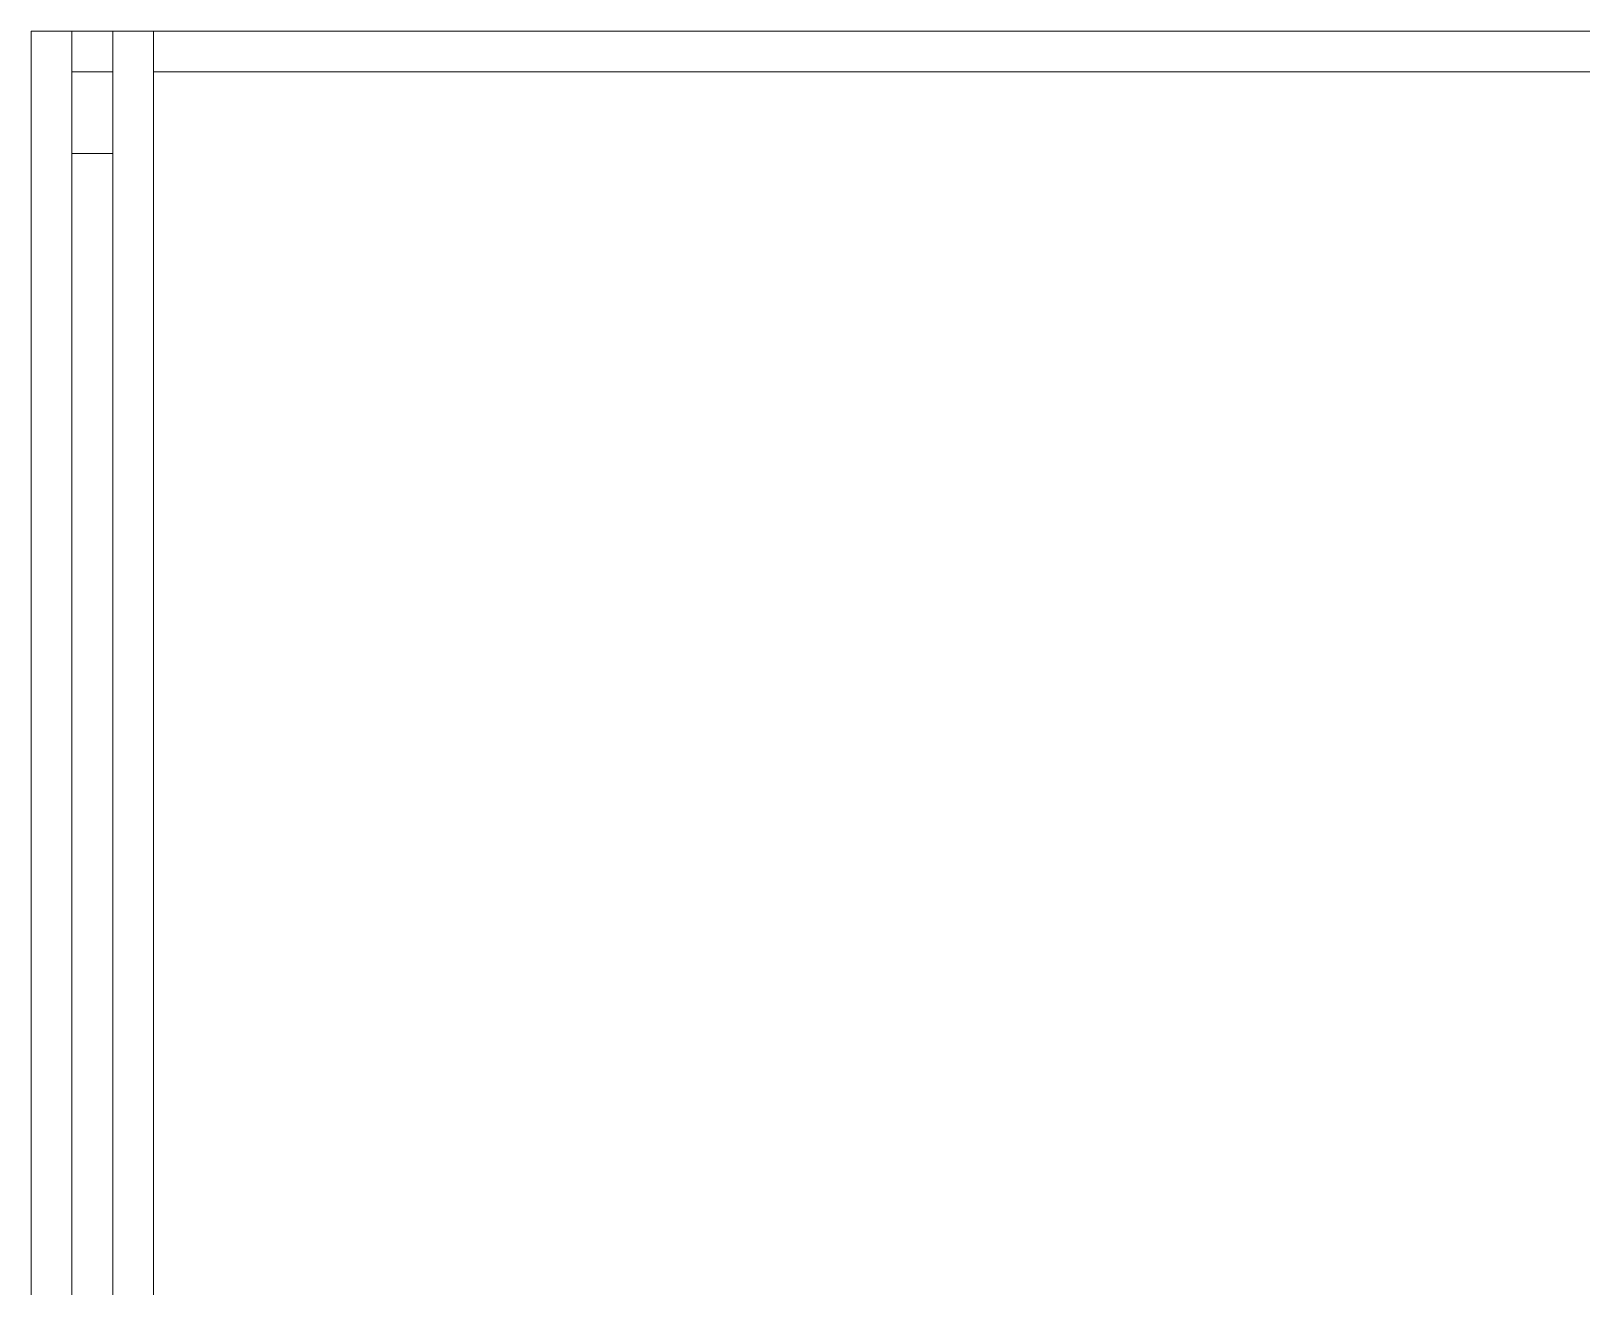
# Model space of a CAD drawing. Header units: inches. Extents: x 21806 to 26875, y -23174 to -20350.
# Drawn here: x 25431.39 to 25469.39, y -22624.08 to -22593.3 of the extents above; entities that cross this region are included whole.
import ezdxf

# ---------------------------------------------------------------- set-up
doc = ezdxf.new("R2010")
doc.units = ezdxf.units.IN
doc.header["$MEASUREMENT"] = 0
doc.layers.add('A-DOOR', color=31, linetype='Continuous', lineweight=13)
doc.layers.add('A-WALL', color=113, linetype='Continuous', lineweight=13)

# ---------------------------------------------------------------- blocks, each defined once
blk = doc.blocks.new('32_ x 84_ 32258-32_ x 84_ 32258-302067 - 190005-301252-First Floor Plan')
at = {"layer": 'A-DOOR', "color": 250}
for p, q in [((-3, 0.969), (35, 0.969)), ((-3, 0.969), (-3, -0.031)), ((35, 0.969), (35, -0.031)), ((35, -0.031), (-3, -0.031)), ((0, -0.031), (0, -1.031)), ((32, -1.031), (32, -0.031)), ((-3, -1.031), (35, -1.031)), ((-3, -1.031), (-3, -2.031)), ((35, -1.031), (35, -2.031)), ((35, -2.031), (-3, -2.031))]:
    blk.add_line(p, q, dxfattribs=at)
blk = doc.blocks.new('Locker Rooms_Ryan_ifc-1-First Floor Plan')
at = {"layer": 'A-WALL', "color": 250}
for p, q in [((25433.39, -22593.303), (25432.39, -22593.303)), ((25502.39, -22593.303), (25434.39, -22593.303)), ((25432.39, -22594.303), (25433.39, -22594.303)), ((25433.39, -22594.303), (25432.39, -22594.303)), ((25434.39, -22594.303), (25502.39, -22594.303))]:
    blk.add_line(p, q, dxfattribs=at)
at = {"lineweight": 9, "rotation": 90}
blk.add_blockref('32_ x 84_ 32258-32_ x 84_ 32258-302067 - 190005-301252-First Floor Plan', (25432.36, -22628.303), dxfattribs=at)

msp = doc.modelspace()

# ---------------------------------------------------------------- block references
at = {"lineweight": 5}
msp.add_blockref('Locker Rooms_Ryan_ifc-1-First Floor Plan', (0, 0), dxfattribs=at)

doc.saveas('drawing.dxf')
